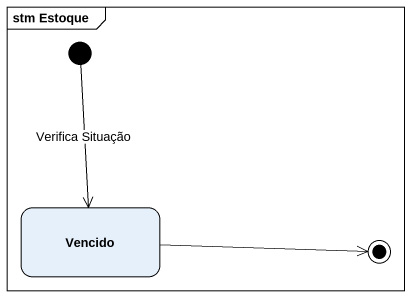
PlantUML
@startuml
mainframe stm Estoque
hide empty description
state Vencido
[*] --> Vencido : Verifica Situação
Vencido -right-> [*]
@enduml
